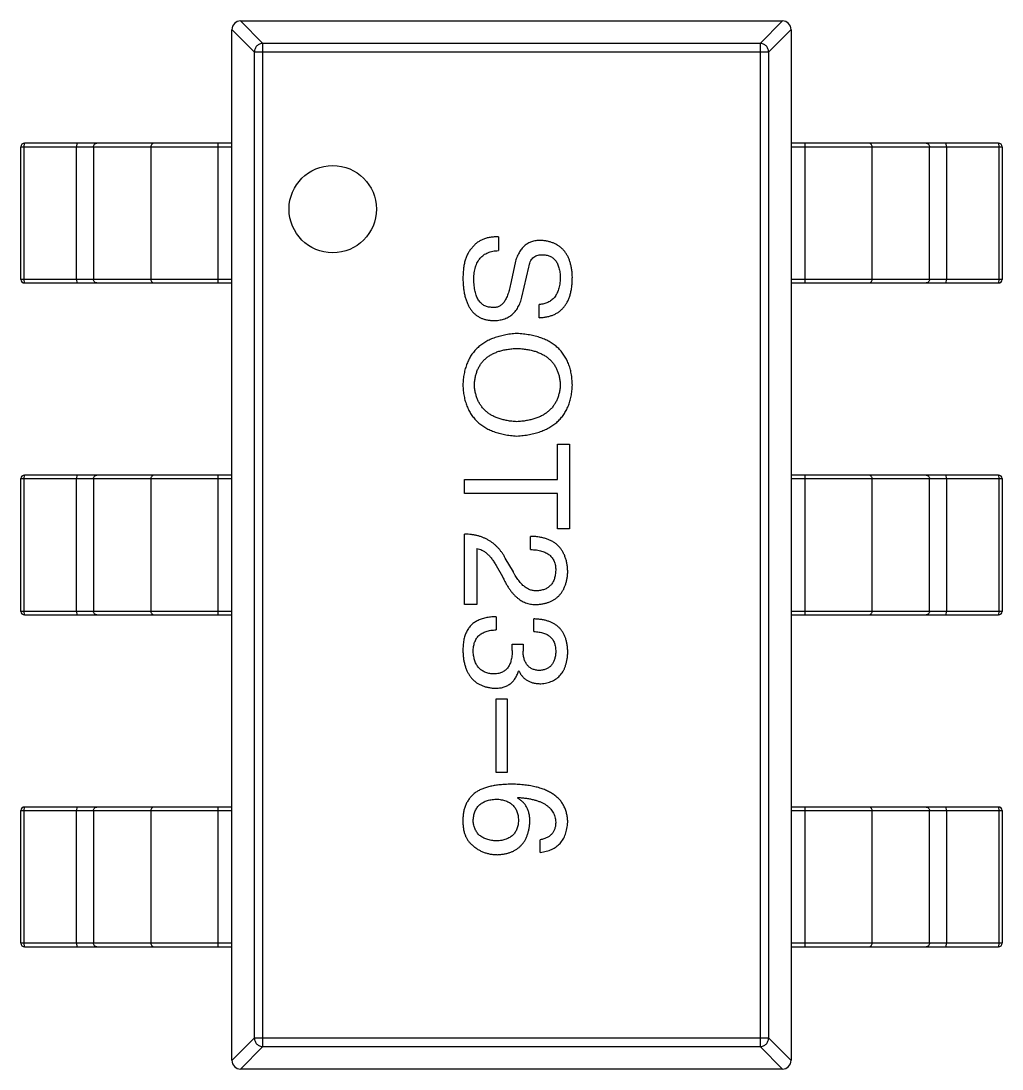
# Model space of a CAD drawing. Header units: inches. Extents: x -190 to 160, y -110 to 38.
# Drawn here: x 50.522 to 53.329, y -49.197 to -46.197 of the extents above; entities that cross this region are included whole.
import ezdxf

# ---------------------------------------------------------------- set-up
doc = ezdxf.new("R2010")
doc.units = ezdxf.units.IN
doc.header["$LTSCALE"] = 1.21
doc.header["$MEASUREMENT"] = 0
doc.layers.get('0').update_dxf_attribs({"linetype": 'CONTINUOUS'})

msp = doc.modelspace()

# ---------------------------------------------------------------- linework, layer by layer
at = {"color": 7, "linetype": 'Continuous'}
for p, q in [((51.2143, -46.2614), (51.1502, -46.1973)), ((51.1507, -46.1973), (52.7007, -46.1973)), ((52.7011, -46.1973), (52.637, -46.2614)), ((51.1257, -46.2218), (51.1898, -46.2859)), ((51.1257, -49.1723), (51.1257, -46.2223)), ((52.6616, -46.2859), (52.7256, -46.2218)), ((52.7257, -46.2223), (52.7257, -49.1723)), ((51.1898, -46.2859), (51.1898, -49.1087)), ((51.1898, -46.2859), (52.6616, -46.2859)), ((51.2143, -49.1332), (51.2143, -46.2614)), ((52.637, -46.2614), (51.2143, -46.2614)), ((52.637, -46.2614), (52.637, -49.1332)), ((52.6616, -49.1087), (52.6616, -46.2859)), ((50.5222, -46.9373), (50.5222, -46.5573)), ((50.5222, -46.5573), (51.1257, -46.5573)), ((50.5317, -46.5573), (50.5322, -46.5473)), ((50.5317, -46.9373), (50.5317, -46.5573)), ((51.1257, -46.5473), (50.5322, -46.5473)), ((50.6817, -46.5473), (50.6812, -46.5573)), ((50.6812, -46.9373), (50.6812, -46.5573)), ((50.73, -46.5573), (50.73, -46.9373)), ((50.894, -46.5573), (50.894, -46.9373)), ((51.0867, -46.9473), (51.0867, -46.5473)), ((53.3191, -46.5473), (52.7257, -46.5473)), ((52.7257, -46.5573), (53.3291, -46.5573)), ((52.7646, -46.5473), (52.7646, -46.9473)), ((52.9573, -46.9373), (52.9573, -46.5573)), ((53.1213, -46.9373), (53.1213, -46.5573)), ((53.1701, -46.5573), (53.1696, -46.5473)), ((53.1701, -46.5573), (53.1701, -46.9373)), ((53.3191, -46.5473), (53.3196, -46.5573)), ((53.3196, -46.5573), (53.3196, -46.9373)), ((53.3291, -46.5573), (53.3291, -46.9373)), ((51.8883, -46.8154), (51.8883, -46.8548)), ((51.9358, -46.8892), (51.9227, -46.9515)), ((51.9555, -46.9876), (51.9752, -46.9023)), ((51.1257, -46.9373), (50.5222, -46.9373)), ((50.5322, -46.9473), (50.5317, -46.9373)), ((50.5322, -46.9473), (51.1257, -46.9473)), ((50.6812, -46.9373), (50.6817, -46.9473)), ((53.3291, -46.9373), (52.7257, -46.9373)), ((52.7257, -46.9473), (53.3191, -46.9473)), ((53.1696, -46.9473), (53.1701, -46.9373)), ((53.3196, -46.9373), (53.3191, -46.9473)), ((52.0047, -47.0466), (52.0047, -47.0089)), ((52.0571, -47.5102), (52.0571, -47.4085)), ((52.0571, -47.4085), (52.0915, -47.4085)), ((52.0915, -47.4085), (52.0915, -47.6512)), ((50.5222, -47.8873), (50.5222, -47.5073)), ((50.5222, -47.5073), (51.1257, -47.5073)), ((50.5317, -47.5073), (50.5322, -47.4973)), ((50.5317, -47.8873), (50.5317, -47.5073)), ((51.1257, -47.4973), (50.5322, -47.4973)), ((50.6817, -47.4973), (50.6812, -47.5073)), ((50.6812, -47.8873), (50.6812, -47.5073)), ((50.73, -47.5073), (50.73, -47.8873)), ((50.894, -47.5073), (50.894, -47.8873)), ((51.0867, -47.8973), (51.0867, -47.4973)), ((51.7915, -47.5495), (51.7915, -47.5102)), ((51.7915, -47.5102), (52.0571, -47.5102)), ((53.3191, -47.4973), (52.7257, -47.4973)), ((52.7257, -47.5073), (53.3291, -47.5073)), ((52.7646, -47.4973), (52.7646, -47.8973)), ((52.9573, -47.8873), (52.9573, -47.5073)), ((53.1213, -47.8873), (53.1213, -47.5073)), ((53.1701, -47.5073), (53.1696, -47.4973)), ((53.1701, -47.5073), (53.1701, -47.8873)), ((53.3191, -47.4973), (53.3196, -47.5073)), ((53.3196, -47.5073), (53.3196, -47.8873)), ((53.3291, -47.5073), (53.3291, -47.8873)), ((52.0571, -47.5495), (51.7915, -47.5495)), ((52.0571, -47.6512), (52.0571, -47.5495)), ((51.7915, -47.8677), (51.7915, -47.666)), ((52.0915, -47.6512), (52.0571, -47.6512)), ((51.9801, -47.7103), (51.9801, -47.6726)), ((51.826, -47.707), (51.826, -47.8677)), ((51.8817, -47.7562), (51.8997, -47.7873)), ((51.9309, -47.7742), (51.9079, -47.7349)), ((51.826, -47.8677), (51.7915, -47.8677)), ((51.1257, -47.8873), (50.5222, -47.8873)), ((50.5322, -47.8973), (50.5317, -47.8873)), ((50.5322, -47.8973), (51.1257, -47.8973)), ((50.6812, -47.8873), (50.6817, -47.8973)), ((51.8817, -47.9025), (51.8817, -47.9402)), ((51.9899, -47.9451), (51.9899, -47.909)), ((53.3291, -47.8873), (52.7257, -47.8873)), ((52.7257, -47.8973), (53.3191, -47.8973)), ((53.1696, -47.8973), (53.1701, -47.8873)), ((53.3196, -47.8873), (53.3191, -47.8973)), ((51.9276, -47.9992), (51.9276, -47.9811)), ((51.9276, -47.9811), (51.9588, -47.9811)), ((51.9588, -47.9811), (51.9588, -48.0008)), ((51.9473, -48.0582), (51.9456, -48.0582)), ((51.8817, -48.3487), (51.8817, -48.1372)), ((51.8817, -48.1372), (51.9129, -48.1372)), ((51.9129, -48.1372), (51.9129, -48.3487)), ((51.9129, -48.3487), (51.8817, -48.3487)), ((51.9424, -48.4214), (51.944, -48.4198)), ((50.5317, -48.4573), (50.5322, -48.4473)), ((51.1257, -48.4473), (50.5322, -48.4473)), ((50.6817, -48.4473), (50.6812, -48.4573)), ((51.0867, -48.8473), (51.0867, -48.4473)), ((53.3191, -48.4473), (52.7257, -48.4473)), ((52.7646, -48.4473), (52.7646, -48.8473)), ((53.1701, -48.4573), (53.1696, -48.4473)), ((53.3191, -48.4473), (53.3196, -48.4573)), ((50.5222, -48.8373), (50.5222, -48.4573)), ((50.5222, -48.4573), (51.1257, -48.4573)), ((50.5317, -48.8373), (50.5317, -48.4573)), ((50.6812, -48.8373), (50.6812, -48.4573)), ((50.73, -48.4573), (50.73, -48.8373)), ((50.894, -48.4573), (50.894, -48.8373)), ((52.7257, -48.4573), (53.3291, -48.4573)), ((52.9573, -48.8373), (52.9573, -48.4573)), ((53.1213, -48.8373), (53.1213, -48.4573)), ((53.1701, -48.4573), (53.1701, -48.8373)), ((53.3196, -48.4573), (53.3196, -48.8373)), ((53.3291, -48.4573), (53.3291, -48.8373)), ((52.0079, -48.5771), (52.0079, -48.5411)), ((51.1257, -48.8373), (50.5222, -48.8373)), ((50.5322, -48.8473), (50.5317, -48.8373)), ((50.6812, -48.8373), (50.6817, -48.8473)), ((53.3291, -48.8373), (52.7257, -48.8373)), ((53.1696, -48.8473), (53.1701, -48.8373)), ((53.3196, -48.8373), (53.3191, -48.8473)), ((50.5322, -48.8473), (51.1257, -48.8473)), ((52.7257, -48.8473), (53.3191, -48.8473)), ((51.1898, -49.1087), (51.1257, -49.1728)), ((52.6616, -49.1087), (51.1898, -49.1087)), ((52.7256, -49.1728), (52.6616, -49.1087)), ((51.1502, -49.1973), (51.2143, -49.1332)), ((51.2143, -49.1332), (52.637, -49.1332)), ((52.637, -49.1332), (52.7011, -49.1973)), ((52.7007, -49.1973), (51.1507, -49.1973))]:
    msp.add_line(p, q, dxfattribs=at)
msp.add_circle((51.4143, -46.7359), 0.125, dxfattribs=at)
for centre, radius, start, end in [((51.1507, -46.2223), 0.025, 90, 180), ((52.7007, -46.2223), 0.025, 0, 90), ((50.5322, -46.5573), 0.01, 90, 180), ((53.3191, -46.5573), 0.01, 0, 90), ((50.5322, -46.9373), 0.01, 180, 270), ((53.3191, -46.9373), 0.01, 270, 0), ((50.5322, -47.5073), 0.01, 90, 180), ((53.3191, -47.5073), 0.01, 0, 90), ((50.5322, -47.8873), 0.01, 180, 270), ((53.3191, -47.8873), 0.01, 270, 0), ((50.5322, -48.4573), 0.01, 90, 180), ((53.3191, -48.4573), 0.01, 0, 90), ((50.5322, -48.8373), 0.01, 180, 270), ((53.3191, -48.8373), 0.01, 270, 0), ((51.1507, -49.1723), 0.025, 180, 270), ((52.7007, -49.1723), 0.025, 270, 0)]:
    msp.add_arc(centre, radius, start, end, dxfattribs=at)
for points, knots in [([(51.2143, -46.2614), (51.2112, -46.2615), (51.2048, -46.263), (51.1968, -46.2685), (51.1913, -46.2765), (51.1899, -46.2828), (51.1898, -46.2859)], [0, 0, 0, 0, 0.248875, 0.5, 0.751125, 1, 1, 1, 1]), ([(52.6616, -46.2859), (52.6614, -46.2828), (52.66, -46.2765), (52.6545, -46.2685), (52.6465, -46.263), (52.6402, -46.2615), (52.637, -46.2614)], [0, 0, 0, 0, 0.248875, 0.5, 0.751125, 1, 1, 1, 1]), ([(50.73, -46.5573), (50.73, -46.556), (50.7305, -46.5534), (50.7325, -46.5501), (50.7357, -46.5478), (50.7382, -46.5473), (50.7394, -46.5473)], [0, 0, 0, 0, 0.257168, 0.51015, 0.757191, 1, 1, 1, 1]), ([(50.9034, -46.5473), (50.9022, -46.5473), (50.8997, -46.5478), (50.8966, -46.5501), (50.8945, -46.5534), (50.894, -46.556), (50.894, -46.5573)], [0, 0, 0, 0, 0.242809, 0.48985, 0.742832, 1, 1, 1, 1]), ([(52.9573, -46.5573), (52.9573, -46.556), (52.9568, -46.5534), (52.9547, -46.5501), (52.9516, -46.5478), (52.9491, -46.5473), (52.9479, -46.5473)], [0, 0, 0, 0, 0.257168, 0.51015, 0.757191, 1, 1, 1, 1]), ([(53.1119, -46.5473), (53.1131, -46.5473), (53.1157, -46.5478), (53.1188, -46.5501), (53.1208, -46.5534), (53.1213, -46.556), (53.1213, -46.5573)], [0, 0, 0, 0, 0.242809, 0.48985, 0.742832, 1, 1, 1, 1]), ([(51.8883, -46.8154), (51.8842, -46.8154), (51.8762, -46.8153), (51.8647, -46.8166), (51.8539, -46.8188), (51.844, -46.8222), (51.835, -46.8266), (51.8267, -46.8322), (51.8192, -46.8388), (51.815, -46.844), (51.8129, -46.8466)], [0, 0, 0, 0, 0.144278, 0.280018, 0.408467, 0.530887, 0.648749, 0.76463, 0.881475, 1, 1, 1, 1]), ([(52.0079, -46.8253), (52.0057, -46.8253), (52.0014, -46.8254), (51.995, -46.8262), (51.989, -46.8274), (51.9832, -46.8292), (51.9776, -46.8314), (51.9724, -46.8342), (51.9675, -46.8375), (51.9628, -46.8412), (51.9584, -46.8455), (51.9542, -46.8502), (51.9505, -46.8556), (51.947, -46.8613), (51.9437, -46.8675), (51.9408, -46.8743), (51.938, -46.8815), (51.9366, -46.8866), (51.9358, -46.8892)], [0, 0, 0, 0, 0.063238, 0.123934, 0.183175, 0.240763, 0.297716, 0.35399, 0.41043, 0.466931, 0.525151, 0.585145, 0.647083, 0.711121, 0.778546, 0.84866, 0.922421, 1, 1, 1, 1]), ([(52.0997, -46.9302), (52.0996, -46.9262), (52.0992, -46.9183), (52.0978, -46.9069), (52.0957, -46.8962), (52.093, -46.8862), (52.0895, -46.8771), (52.0855, -46.8686), (52.0807, -46.8609), (52.0753, -46.8539), (52.0692, -46.8477), (52.0624, -46.8422), (52.0549, -46.8375), (52.0468, -46.8335), (52.0381, -46.8303), (52.0286, -46.8279), (52.0185, -46.826), (52.0115, -46.8255), (52.0079, -46.8253)], [0, 0, 0, 0, 0.077604, 0.150579, 0.220083, 0.285578, 0.347594, 0.407359, 0.464757, 0.520774, 0.5761, 0.631449, 0.687327, 0.744836, 0.804268, 0.865895, 0.931164, 1, 1, 1, 1]), ([(51.8129, -46.8466), (51.8107, -46.8489), (51.8064, -46.8537), (51.8011, -46.8622), (51.7966, -46.8717), (51.7929, -46.8825), (51.7901, -46.8944), (51.7881, -46.9075), (51.7869, -46.9217), (51.7867, -46.9316), (51.7866, -46.9368)], [0, 0, 0, 0, 0.09804, 0.200818, 0.309803, 0.427378, 0.554601, 0.691373, 0.839613, 1, 1, 1, 1]), ([(51.8178, -46.9368), (51.8179, -46.9335), (51.8181, -46.9272), (51.8191, -46.9181), (51.8206, -46.9095), (51.8227, -46.9016), (51.8252, -46.8943), (51.8283, -46.8876), (51.8319, -46.8815), (51.8361, -46.876), (51.8408, -46.8712), (51.846, -46.867), (51.8517, -46.8633), (51.8581, -46.8604), (51.8649, -46.858), (51.8722, -46.8563), (51.8801, -46.8551), (51.8855, -46.8549), (51.8883, -46.8548)], [0, 0, 0, 0, 0.079335, 0.15404, 0.224955, 0.291021, 0.353982, 0.414027, 0.47178, 0.527247, 0.581879, 0.636096, 0.691322, 0.747597, 0.806328, 0.867466, 0.932039, 1, 1, 1, 1]), ([(51.9752, -46.9023), (51.9756, -46.8995), (51.9765, -46.8941), (51.9791, -46.8867), (51.9825, -46.8803), (51.9869, -46.8752), (51.9921, -46.8711), (51.9983, -46.8683), (52.0053, -46.8665), (52.0103, -46.8664), (52.0129, -46.8663)], [0, 0, 0, 0, 0.148023, 0.281917, 0.403558, 0.517739, 0.629599, 0.744162, 0.865862, 1, 1, 1, 1]), ([(52.0129, -46.8663), (52.0149, -46.8663), (52.0189, -46.8664), (52.0247, -46.8672), (52.0301, -46.8685), (52.0352, -46.8703), (52.0399, -46.8727), (52.0441, -46.8756), (52.048, -46.8791), (52.0515, -46.883), (52.0546, -46.8876), (52.0573, -46.8925), (52.0596, -46.8981), (52.0616, -46.9042), (52.063, -46.9108), (52.0643, -46.9179), (52.065, -46.9255), (52.0652, -46.9308), (52.0653, -46.9335)], [0, 0, 0, 0, 0.06343, 0.124222, 0.181144, 0.236526, 0.290131, 0.343393, 0.396288, 0.450954, 0.506479, 0.565175, 0.627059, 0.692946, 0.76251, 0.836996, 0.915797, 1, 1, 1, 1]), ([(50.7394, -46.9473), (50.7382, -46.9473), (50.7357, -46.9468), (50.7325, -46.9445), (50.7305, -46.9412), (50.73, -46.9386), (50.73, -46.9373)], [0, 0, 0, 0, 0.242809, 0.48985, 0.742832, 1, 1, 1, 1]), ([(50.894, -46.9373), (50.894, -46.9386), (50.8945, -46.9412), (50.8966, -46.9445), (50.8997, -46.9468), (50.9022, -46.9473), (50.9034, -46.9473)], [0, 0, 0, 0, 0.257168, 0.51015, 0.757191, 1, 1, 1, 1]), ([(51.7866, -46.9368), (51.7868, -46.9415), (51.7872, -46.9506), (51.7885, -46.9638), (51.7905, -46.9761), (51.7931, -46.9876), (51.7963, -46.9982), (51.8002, -47.0078), (51.8046, -47.0166), (51.8098, -47.0245), (51.8155, -47.0315), (51.822, -47.0376), (51.829, -47.0427), (51.8367, -47.047), (51.845, -47.0503), (51.8539, -47.0528), (51.8635, -47.0543), (51.8701, -47.0546), (51.8735, -47.0548)], [0, 0, 0, 0, 0.08539, 0.165926, 0.241159, 0.312046, 0.378904, 0.441563, 0.500906, 0.55769, 0.612, 0.665045, 0.717904, 0.770385, 0.824307, 0.880048, 0.938483, 1, 1, 1, 1]), ([(51.8686, -47.0171), (51.8666, -47.017), (51.8627, -47.0168), (51.8571, -47.0156), (51.8518, -47.0139), (51.8469, -47.0115), (51.8424, -47.0086), (51.8383, -47.005), (51.8345, -47.0009), (51.8312, -46.9961), (51.8281, -46.9908), (51.8255, -46.9849), (51.8233, -46.9783), (51.8214, -46.9712), (51.82, -46.9634), (51.8188, -46.955), (51.818, -46.9461), (51.8179, -46.9399), (51.8178, -46.9368)], [0, 0, 0, 0, 0.05617, 0.109836, 0.161504, 0.212099, 0.262487, 0.313111, 0.36568, 0.419737, 0.477556, 0.53817, 0.603387, 0.672532, 0.746929, 0.825941, 0.910245, 1, 1, 1, 1]), ([(52.0047, -47.0466), (52.0085, -47.0464), (52.016, -47.046), (52.0268, -47.0442), (52.0369, -47.0417), (52.0462, -47.0383), (52.0549, -47.0341), (52.0627, -47.0288), (52.0698, -47.0228), (52.0762, -47.016), (52.0817, -47.0081), (52.0866, -46.9996), (52.0907, -46.9901), (52.094, -46.9797), (52.0966, -46.9685), (52.0985, -46.9565), (52.0995, -46.9436), (52.0997, -46.9348), (52.0997, -46.9302)], [0, 0, 0, 0, 0.067746, 0.131468, 0.192012, 0.249947, 0.305924, 0.360562, 0.415062, 0.46941, 0.524967, 0.582613, 0.642659, 0.706195, 0.77304, 0.844305, 0.919608, 1, 1, 1, 1]), ([(52.0653, -46.9335), (52.0651, -46.9364), (52.0648, -46.9421), (52.0638, -46.9503), (52.0623, -46.958), (52.0604, -46.9652), (52.0581, -46.9718), (52.0554, -46.9779), (52.0522, -46.9834), (52.0486, -46.9885), (52.0446, -46.9929), (52.0401, -46.9968), (52.0353, -47.0003), (52.03, -47.003), (52.0242, -47.0054), (52.0181, -47.0071), (52.0115, -47.0084), (52.007, -47.0087), (52.0047, -47.0089)], [0, 0, 0, 0, 0.080942, 0.15724, 0.229821, 0.297692, 0.36242, 0.423911, 0.482196, 0.539298, 0.594482, 0.64892, 0.70322, 0.758404, 0.815258, 0.874182, 0.93522, 1, 1, 1, 1]), ([(52.9479, -46.9473), (52.9491, -46.9473), (52.9516, -46.9468), (52.9547, -46.9445), (52.9568, -46.9412), (52.9573, -46.9386), (52.9573, -46.9373)], [0, 0, 0, 0, 0.242809, 0.48985, 0.742832, 1, 1, 1, 1]), ([(53.1213, -46.9373), (53.1213, -46.9386), (53.1208, -46.9412), (53.1188, -46.9445), (53.1157, -46.9468), (53.1131, -46.9473), (53.1119, -46.9473)], [0, 0, 0, 0, 0.257168, 0.51015, 0.757191, 1, 1, 1, 1]), ([(51.9227, -46.9515), (51.9221, -46.9544), (51.921, -46.96), (51.9191, -46.9682), (51.9169, -46.9757), (51.9145, -46.9825), (51.9119, -46.9888), (51.9091, -46.9945), (51.906, -46.9995), (51.9028, -47.0039), (51.8992, -47.0077), (51.8956, -47.011), (51.8916, -47.0136), (51.8874, -47.0156), (51.883, -47.0169), (51.8784, -47.0176), (51.8735, -47.0177), (51.8703, -47.0173), (51.8686, -47.0171)], [0, 0, 0, 0, 0.0932, 0.181198, 0.26306, 0.339627, 0.41092, 0.477479, 0.538825, 0.596824, 0.650619, 0.702235, 0.751666, 0.79967, 0.847759, 0.896274, 0.946739, 1, 1, 1, 1]), ([(51.8735, -47.0548), (51.8762, -47.0548), (51.8814, -47.0547), (51.8891, -47.0539), (51.8963, -47.0525), (51.9032, -47.0507), (51.9097, -47.0484), (51.9158, -47.0454), (51.9215, -47.042), (51.9269, -47.0381), (51.9318, -47.0336), (51.9364, -47.0286), (51.9406, -47.023), (51.9443, -47.0169), (51.9477, -47.0103), (51.9507, -47.0032), (51.9534, -46.9956), (51.9548, -46.9903), (51.9555, -46.9876)], [0, 0, 0, 0, 0.069111, 0.134881, 0.198727, 0.259407, 0.319007, 0.377056, 0.434317, 0.491571, 0.548636, 0.606792, 0.666243, 0.727818, 0.791484, 0.858071, 0.927249, 1, 1, 1, 1]), ([(51.9407, -47.092), (51.9347, -47.0924), (51.9229, -47.0934), (51.9059, -47.0961), (51.8901, -47.0999), (51.8753, -47.1046), (51.8616, -47.1103), (51.8491, -47.117), (51.8377, -47.1248), (51.8275, -47.1336), (51.8184, -47.1434), (51.8103, -47.1541), (51.8035, -47.1659), (51.7978, -47.1787), (51.7933, -47.1925), (51.7898, -47.2073), (51.7875, -47.2231), (51.7869, -47.2339), (51.7866, -47.2395)], [0, 0, 0, 0, 0.075921, 0.147605, 0.21565, 0.280144, 0.341762, 0.400894, 0.458022, 0.514147, 0.569605, 0.625256, 0.681857, 0.740217, 0.800617, 0.86368, 0.930079, 1, 1, 1, 1]), ([(52.0997, -47.2395), (52.0995, -47.2339), (52.099, -47.2229), (52.0968, -47.2069), (52.0934, -47.192), (52.0889, -47.1781), (52.0831, -47.1652), (52.076, -47.1534), (52.0679, -47.1425), (52.0585, -47.1327), (52.0479, -47.124), (52.0361, -47.1162), (52.0231, -47.1095), (52.0089, -47.104), (51.9936, -47.0994), (51.977, -47.0959), (51.9593, -47.0932), (51.947, -47.0924), (51.9407, -47.092)], [0, 0, 0, 0, 0.069152, 0.134813, 0.197211, 0.256568, 0.314021, 0.370015, 0.425333, 0.480469, 0.536197, 0.593559, 0.65308, 0.715045, 0.780396, 0.8495, 0.922535, 1, 1, 1, 1]), ([(51.8194, -47.2395), (51.8197, -47.2354), (51.8202, -47.2275), (51.8222, -47.2161), (51.825, -47.2054), (51.8286, -47.1954), (51.8332, -47.1863), (51.8386, -47.1778), (51.8449, -47.1701), (51.8521, -47.1631), (51.8602, -47.1569), (51.8691, -47.1514), (51.879, -47.1468), (51.8896, -47.1427), (51.9012, -47.1395), (51.9136, -47.1371), (51.9269, -47.1353), (51.936, -47.1348), (51.9407, -47.1346)], [0, 0, 0, 0, 0.06765, 0.131591, 0.192902, 0.251442, 0.307964, 0.363592, 0.418442, 0.47374, 0.529963, 0.587768, 0.647917, 0.710953, 0.777434, 0.847168, 0.921622, 1, 1, 1, 1]), ([(51.9407, -47.1346), (51.9456, -47.1348), (51.955, -47.1353), (51.9686, -47.1372), (51.9814, -47.1395), (51.9932, -47.1427), (52.0042, -47.1467), (52.0143, -47.1514), (52.0235, -47.1569), (52.0318, -47.1631), (52.0391, -47.1701), (52.0456, -47.1778), (52.0512, -47.1862), (52.0559, -47.1955), (52.0597, -47.2054), (52.0625, -47.2161), (52.0644, -47.2276), (52.065, -47.2354), (52.0653, -47.2395)], [0, 0, 0, 0, 0.079527, 0.154518, 0.225493, 0.292262, 0.355914, 0.416367, 0.47473, 0.531171, 0.586124, 0.640791, 0.696133, 0.751962, 0.809861, 0.870342, 0.93333, 1, 1, 1, 1]), ([(51.7866, -47.2395), (51.7869, -47.245), (51.7875, -47.2558), (51.7898, -47.2713), (51.7933, -47.2859), (51.7978, -47.2996), (51.8035, -47.3122), (51.8104, -47.3239), (51.8184, -47.3345), (51.8275, -47.3442), (51.8377, -47.3529), (51.8491, -47.3605), (51.8616, -47.3672), (51.8753, -47.3729), (51.8901, -47.3775), (51.9059, -47.3812), (51.9229, -47.384), (51.9347, -47.3849), (51.9407, -47.3854)], [0, 0, 0, 0, 0.069543, 0.135551, 0.198218, 0.258467, 0.316451, 0.372703, 0.428457, 0.483848, 0.539952, 0.597251, 0.656588, 0.718448, 0.783219, 0.851581, 0.92366, 1, 1, 1, 1]), ([(51.9407, -47.3444), (51.9361, -47.3441), (51.927, -47.3435), (51.9139, -47.3415), (51.9017, -47.3389), (51.8902, -47.3357), (51.8796, -47.3316), (51.8699, -47.3268), (51.861, -47.3213), (51.853, -47.3151), (51.8458, -47.3081), (51.8394, -47.3004), (51.8339, -47.292), (51.8292, -47.2829), (51.8255, -47.2731), (51.8226, -47.2625), (51.8204, -47.2513), (51.8197, -47.2435), (51.8194, -47.2395)], [0, 0, 0, 0, 0.077942, 0.152007, 0.221727, 0.288073, 0.351, 0.411526, 0.469701, 0.526016, 0.581668, 0.637084, 0.692684, 0.749573, 0.808409, 0.869306, 0.932836, 1, 1, 1, 1]), ([(52.0653, -47.2395), (52.065, -47.2435), (52.0643, -47.2513), (52.0621, -47.2625), (52.0592, -47.2731), (52.0553, -47.2829), (52.0505, -47.2921), (52.0449, -47.3005), (52.0384, -47.3081), (52.031, -47.3151), (52.0227, -47.3213), (52.0135, -47.3268), (52.0035, -47.3316), (51.9926, -47.3357), (51.9809, -47.3389), (51.9683, -47.3415), (51.9548, -47.3435), (51.9455, -47.3441), (51.9407, -47.3444)], [0, 0, 0, 0, 0.066185, 0.128757, 0.188826, 0.247016, 0.303201, 0.358331, 0.413554, 0.469092, 0.525618, 0.584057, 0.64487, 0.708721, 0.775674, 0.846303, 0.920903, 1, 1, 1, 1]), ([(51.9407, -47.3854), (51.947, -47.3849), (51.9591, -47.384), (51.9766, -47.3812), (51.993, -47.3775), (52.0083, -47.3729), (52.0224, -47.3672), (52.0353, -47.3606), (52.047, -47.3529), (52.0577, -47.3442), (52.0671, -47.3346), (52.0753, -47.3239), (52.0823, -47.3122), (52.0883, -47.2996), (52.0929, -47.2859), (52.0964, -47.2713), (52.0988, -47.2558), (52.0994, -47.245), (52.0997, -47.2395)], [0, 0, 0, 0, 0.077567, 0.150676, 0.219857, 0.285465, 0.347921, 0.407823, 0.465422, 0.52175, 0.577087, 0.632521, 0.688224, 0.745558, 0.804966, 0.866649, 0.931596, 1, 1, 1, 1]), ([(50.73, -47.5073), (50.73, -47.506), (50.7305, -47.5034), (50.7325, -47.5001), (50.7357, -47.4978), (50.7382, -47.4973), (50.7394, -47.4973)], [0, 0, 0, 0, 0.257168, 0.51015, 0.757191, 1, 1, 1, 1]), ([(50.9034, -47.4973), (50.9022, -47.4973), (50.8997, -47.4978), (50.8966, -47.5001), (50.8945, -47.5034), (50.894, -47.506), (50.894, -47.5073)], [0, 0, 0, 0, 0.242809, 0.48985, 0.742832, 1, 1, 1, 1]), ([(52.9573, -47.5073), (52.9573, -47.506), (52.9568, -47.5034), (52.9547, -47.5001), (52.9516, -47.4978), (52.9491, -47.4973), (52.9479, -47.4973)], [0, 0, 0, 0, 0.257168, 0.51015, 0.757191, 1, 1, 1, 1]), ([(53.1119, -47.4973), (53.1131, -47.4973), (53.1157, -47.4978), (53.1188, -47.5001), (53.1208, -47.5034), (53.1213, -47.506), (53.1213, -47.5073)], [0, 0, 0, 0, 0.242809, 0.48985, 0.742832, 1, 1, 1, 1]), ([(51.9079, -47.7349), (51.9064, -47.7321), (51.9034, -47.7267), (51.8983, -47.7191), (51.893, -47.7119), (51.8872, -47.7054), (51.8812, -47.6992), (51.8747, -47.6937), (51.868, -47.6885), (51.8609, -47.684), (51.8534, -47.6799), (51.8456, -47.6764), (51.8374, -47.6733), (51.8289, -47.6708), (51.82, -47.6688), (51.8108, -47.6674), (51.8013, -47.6664), (51.7948, -47.6662), (51.7915, -47.666)], [0, 0, 0, 0, 0.065828, 0.130094, 0.192451, 0.254037, 0.313974, 0.373757, 0.433048, 0.492243, 0.551902, 0.611758, 0.672678, 0.734814, 0.798569, 0.863693, 0.930488, 1, 1, 1, 1]), ([(52.0866, -47.7742), (52.0864, -47.7702), (52.086, -47.7623), (52.0844, -47.7509), (52.0821, -47.7403), (52.0789, -47.7305), (52.075, -47.7214), (52.0703, -47.713), (52.0648, -47.7054), (52.0585, -47.6987), (52.0513, -47.6927), (52.0435, -47.6874), (52.0348, -47.683), (52.0254, -47.6794), (52.0152, -47.6765), (52.0041, -47.6743), (51.9924, -47.673), (51.9842, -47.6727), (51.9801, -47.6726)], [0, 0, 0, 0, 0.07282, 0.141057, 0.2062, 0.267672, 0.326735, 0.383519, 0.439188, 0.494454, 0.549628, 0.605958, 0.66397, 0.72402, 0.787502, 0.854127, 0.925065, 1, 1, 1, 1]), ([(51.826, -47.707), (51.8286, -47.7075), (51.8338, -47.7086), (51.8413, -47.7118), (51.8487, -47.7162), (51.8558, -47.7218), (51.8626, -47.7286), (51.8693, -47.7366), (51.8758, -47.7459), (51.8797, -47.7527), (51.8817, -47.7562)], [0, 0, 0, 0, 0.103034, 0.208166, 0.318255, 0.434664, 0.559728, 0.695394, 0.841708, 1, 1, 1, 1]), ([(51.9801, -47.7103), (51.983, -47.7104), (51.9886, -47.7106), (51.9968, -47.7115), (52.0045, -47.7127), (52.0115, -47.7145), (52.018, -47.7167), (52.024, -47.7192), (52.0294, -47.7222), (52.0342, -47.7258), (52.0385, -47.7297), (52.0422, -47.734), (52.0453, -47.7389), (52.0478, -47.7441), (52.0498, -47.7498), (52.0512, -47.7559), (52.052, -47.7625), (52.0521, -47.767), (52.0522, -47.7693)], [0, 0, 0, 0, 0.082594, 0.15978, 0.232961, 0.301462, 0.365595, 0.426678, 0.484662, 0.540809, 0.595146, 0.648401, 0.702272, 0.757102, 0.813447, 0.872233, 0.934055, 1, 1, 1, 1]), ([(51.8997, -47.7873), (51.9013, -47.7907), (51.9044, -47.7974), (51.9094, -47.8068), (51.9145, -47.8155), (51.9199, -47.8236), (51.9254, -47.8311), (51.9311, -47.8378), (51.937, -47.8439), (51.9431, -47.8492), (51.9493, -47.8539), (51.9557, -47.858), (51.9624, -47.8613), (51.9692, -47.864), (51.9762, -47.8659), (51.9833, -47.8672), (51.9907, -47.8679), (51.9956, -47.8677), (51.9981, -47.8677)], [0, 0, 0, 0, 0.082731, 0.161257, 0.236138, 0.307554, 0.375712, 0.440848, 0.502916, 0.562567, 0.619798, 0.675716, 0.73039, 0.78386, 0.837315, 0.890547, 0.944917, 1, 1, 1, 1]), ([(51.9997, -47.8283), (51.9981, -47.8284), (51.9949, -47.8286), (51.9901, -47.8283), (51.9853, -47.8275), (51.9806, -47.8263), (51.9761, -47.8245), (51.9715, -47.8223), (51.9671, -47.8196), (51.9628, -47.8164), (51.9584, -47.8128), (51.9543, -47.8087), (51.9502, -47.8041), (51.9461, -47.7991), (51.9422, -47.7935), (51.9383, -47.7876), (51.9345, -47.7811), (51.9321, -47.7765), (51.9309, -47.7742)], [0, 0, 0, 0, 0.052237, 0.103888, 0.155485, 0.207395, 0.259864, 0.31356, 0.369176, 0.4266, 0.486836, 0.550048, 0.61567, 0.685271, 0.75824, 0.834614, 0.915635, 1, 1, 1, 1]), ([(51.9981, -47.8677), (52.0015, -47.8674), (52.0081, -47.8669), (52.0177, -47.8653), (52.0266, -47.863), (52.0349, -47.8601), (52.0427, -47.8566), (52.0498, -47.8524), (52.0563, -47.8475), (52.0622, -47.842), (52.0674, -47.8357), (52.072, -47.8289), (52.076, -47.8214), (52.0795, -47.8132), (52.0821, -47.8043), (52.0844, -47.7949), (52.0859, -47.7848), (52.0864, -47.7778), (52.0866, -47.7742)], [0, 0, 0, 0, 0.070688, 0.137741, 0.201612, 0.262778, 0.321223, 0.378455, 0.434411, 0.490146, 0.546362, 0.603392, 0.662208, 0.723401, 0.787372, 0.85442, 0.925153, 1, 1, 1, 1]), ([(52.0522, -47.7693), (52.0521, -47.7716), (52.0518, -47.7759), (52.0512, -47.7823), (52.0499, -47.7883), (52.0484, -47.7938), (52.0465, -47.799), (52.0442, -47.8037), (52.0414, -47.808), (52.0384, -47.812), (52.0348, -47.8154), (52.031, -47.8186), (52.0267, -47.8212), (52.0221, -47.8235), (52.017, -47.8253), (52.0116, -47.8268), (52.0058, -47.8278), (52.0018, -47.8282), (51.9997, -47.8283)], [0, 0, 0, 0, 0.076112, 0.148436, 0.216883, 0.281466, 0.34298, 0.402356, 0.459881, 0.51546, 0.571111, 0.62658, 0.683162, 0.741007, 0.801404, 0.863825, 0.930544, 1, 1, 1, 1]), ([(50.7394, -47.8973), (50.7382, -47.8973), (50.7357, -47.8968), (50.7325, -47.8945), (50.7305, -47.8912), (50.73, -47.8886), (50.73, -47.8873)], [0, 0, 0, 0, 0.242809, 0.48985, 0.742832, 1, 1, 1, 1]), ([(50.894, -47.8873), (50.894, -47.8886), (50.8945, -47.8912), (50.8966, -47.8945), (50.8997, -47.8968), (50.9022, -47.8973), (50.9034, -47.8973)], [0, 0, 0, 0, 0.257168, 0.51015, 0.757191, 1, 1, 1, 1]), ([(51.8817, -47.9025), (51.879, -47.9026), (51.8738, -47.9028), (51.8661, -47.9034), (51.8588, -47.9045), (51.8519, -47.9058), (51.8453, -47.9074), (51.839, -47.9093), (51.8332, -47.9117), (51.8276, -47.9143), (51.8225, -47.9172), (51.8176, -47.9204), (51.8132, -47.924), (51.8091, -47.9279), (51.8054, -47.9321), (51.8021, -47.9367), (51.799, -47.9415), (51.7973, -47.945), (51.7965, -47.9467)], [0, 0, 0, 0, 0.078937, 0.154495, 0.226898, 0.296844, 0.363348, 0.427781, 0.48946, 0.549586, 0.607902, 0.664733, 0.720805, 0.776157, 0.831175, 0.886736, 0.943094, 1, 1, 1, 1]), ([(52.0866, -48.0041), (52.0865, -48.0003), (52.0863, -47.993), (52.0849, -47.9824), (52.083, -47.9724), (52.0801, -47.9632), (52.0767, -47.9547), (52.0724, -47.9469), (52.0675, -47.9398), (52.0617, -47.9335), (52.0553, -47.9278), (52.0481, -47.923), (52.0401, -47.9189), (52.0315, -47.9154), (52.0221, -47.9127), (52.012, -47.9107), (52.0012, -47.9094), (51.9938, -47.9091), (51.9899, -47.909)], [0, 0, 0, 0, 0.073232, 0.142595, 0.207997, 0.270074, 0.329156, 0.386529, 0.441846, 0.496976, 0.551877, 0.607941, 0.665637, 0.725446, 0.788542, 0.855101, 0.925196, 1, 1, 1, 1]), ([(52.9479, -47.8973), (52.9491, -47.8973), (52.9516, -47.8968), (52.9547, -47.8945), (52.9568, -47.8912), (52.9573, -47.8886), (52.9573, -47.8873)], [0, 0, 0, 0, 0.242809, 0.48985, 0.742832, 1, 1, 1, 1]), ([(53.1213, -47.8873), (53.1213, -47.8886), (53.1208, -47.8912), (53.1188, -47.8945), (53.1157, -47.8968), (53.1131, -47.8973), (53.1119, -47.8973)], [0, 0, 0, 0, 0.257168, 0.51015, 0.757191, 1, 1, 1, 1]), ([(51.7965, -47.9467), (51.7957, -47.9484), (51.794, -47.9519), (51.7921, -47.9576), (51.7903, -47.9636), (51.7891, -47.9702), (51.7879, -47.9772), (51.7872, -47.9847), (51.7868, -47.9926), (51.7867, -47.998), (51.7866, -48.0008)], [0, 0, 0, 0, 0.101955, 0.208983, 0.322698, 0.44339, 0.570851, 0.70629, 0.84885, 1, 1, 1, 1]), ([(51.8161, -48.0025), (51.8162, -48), (51.8162, -47.9952), (51.8171, -47.9883), (51.8183, -47.9819), (51.8201, -47.9759), (51.8224, -47.9703), (51.8252, -47.9652), (51.8286, -47.9606), (51.8325, -47.9564), (51.8369, -47.9528), (51.8417, -47.9496), (51.8472, -47.9468), (51.8531, -47.9445), (51.8595, -47.9427), (51.8665, -47.9414), (51.8739, -47.9405), (51.8791, -47.9403), (51.8817, -47.9402)], [0, 0, 0, 0, 0.071272, 0.13882, 0.201858, 0.262757, 0.320043, 0.376709, 0.431462, 0.486034, 0.541209, 0.597703, 0.65589, 0.717768, 0.782056, 0.850407, 0.92277, 1, 1, 1, 1]), ([(51.9899, -47.9451), (51.9924, -47.9452), (51.9973, -47.9454), (52.0044, -47.9463), (52.011, -47.9474), (52.0171, -47.9492), (52.0227, -47.9513), (52.0278, -47.9538), (52.0325, -47.9568), (52.0367, -47.9601), (52.0404, -47.964), (52.0435, -47.9682), (52.0463, -47.9729), (52.0484, -47.978), (52.0501, -47.9835), (52.0513, -47.9895), (52.0521, -47.9958), (52.0522, -48.0002), (52.0522, -48.0025)], [0, 0, 0, 0, 0.078134, 0.15164, 0.221358, 0.286689, 0.348614, 0.407697, 0.464247, 0.520153, 0.574432, 0.629291, 0.684538, 0.742032, 0.801329, 0.863637, 0.930123, 1, 1, 1, 1]), ([(51.9276, -47.9992), (51.9276, -48.0019), (51.9276, -48.0071), (51.9268, -48.0148), (51.9259, -48.0219), (51.9243, -48.0285), (51.9225, -48.0346), (51.9202, -48.0401), (51.9174, -48.0451), (51.9142, -48.0496), (51.9106, -48.0536), (51.9065, -48.057), (51.9021, -48.06), (51.8972, -48.0623), (51.8918, -48.0641), (51.8861, -48.0655), (51.88, -48.0663), (51.8757, -48.0664), (51.8735, -48.0664)], [0, 0, 0, 0, 0.082495, 0.159728, 0.232496, 0.300725, 0.365163, 0.425859, 0.483728, 0.538892, 0.592921, 0.646195, 0.699968, 0.754746, 0.811387, 0.870806, 0.933482, 1, 1, 1, 1]), ([(51.7866, -48.0008), (51.7868, -48.0049), (51.7872, -48.0129), (51.7886, -48.0245), (51.7907, -48.0354), (51.7934, -48.0455), (51.7968, -48.0548), (51.8009, -48.0634), (51.8056, -48.0713), (51.8111, -48.0784), (51.8172, -48.0847), (51.824, -48.0902), (51.8314, -48.0951), (51.8396, -48.0991), (51.8483, -48.1023), (51.8578, -48.1048), (51.8678, -48.1066), (51.8748, -48.1071), (51.8784, -48.1074)], [0, 0, 0, 0, 0.078078, 0.151942, 0.221594, 0.28726, 0.350176, 0.409768, 0.467648, 0.523784, 0.578904, 0.634014, 0.689819, 0.746826, 0.805875, 0.867063, 0.931764, 1, 1, 1, 1]), ([(51.8735, -48.0664), (51.8713, -48.0662), (51.867, -48.0659), (51.8609, -48.0648), (51.855, -48.0633), (51.8497, -48.0613), (51.8447, -48.0588), (51.84, -48.056), (51.8359, -48.0526), (51.832, -48.0488), (51.8286, -48.0446), (51.8256, -48.0398), (51.823, -48.0347), (51.8208, -48.0291), (51.8191, -48.0231), (51.8177, -48.0166), (51.8166, -48.0097), (51.8163, -48.0049), (51.8161, -48.0025)], [0, 0, 0, 0, 0.068514, 0.133941, 0.195994, 0.255362, 0.312994, 0.369441, 0.424687, 0.480522, 0.537148, 0.594801, 0.654411, 0.716817, 0.781981, 0.850498, 0.923306, 1, 1, 1, 1]), ([(52.0063, -48.0566), (52.0044, -48.0564), (52.0008, -48.0562), (51.9956, -48.0554), (51.9907, -48.0542), (51.9861, -48.0526), (51.9819, -48.0505), (51.9781, -48.048), (51.9745, -48.0451), (51.9714, -48.0418), (51.9686, -48.0381), (51.9661, -48.034), (51.964, -48.0295), (51.9622, -48.0245), (51.9609, -48.0192), (51.9598, -48.0134), (51.959, -48.0072), (51.9589, -48.003), (51.9588, -48.0008)], [0, 0, 0, 0, 0.067741, 0.131599, 0.192143, 0.249977, 0.306453, 0.361639, 0.416449, 0.471489, 0.527582, 0.584873, 0.644974, 0.70814, 0.77492, 0.845909, 0.920585, 1, 1, 1, 1]), ([(52.0522, -48.0025), (52.0521, -48.0045), (52.0519, -48.0085), (52.0512, -48.0143), (52.0501, -48.0198), (52.0488, -48.0249), (52.0471, -48.0296), (52.0451, -48.0339), (52.0427, -48.0379), (52.04, -48.0414), (52.037, -48.0447), (52.0335, -48.0474), (52.0298, -48.05), (52.0258, -48.052), (52.0214, -48.0537), (52.0166, -48.0551), (52.0116, -48.056), (52.0081, -48.0564), (52.0063, -48.0566)], [0, 0, 0, 0, 0.078051, 0.151197, 0.220412, 0.286742, 0.34933, 0.409464, 0.467368, 0.52298, 0.578639, 0.633998, 0.690142, 0.746855, 0.805868, 0.867776, 0.932345, 1, 1, 1, 1]), ([(52.0096, -48.0943), (52.0126, -48.094), (52.0184, -48.0935), (52.0268, -48.0919), (52.0347, -48.0897), (52.0421, -48.087), (52.0488, -48.0835), (52.0551, -48.0794), (52.0608, -48.0747), (52.0659, -48.0693), (52.0705, -48.0633), (52.0744, -48.0567), (52.0779, -48.0495), (52.0807, -48.0416), (52.0831, -48.0331), (52.0848, -48.024), (52.0861, -48.0142), (52.0865, -48.0075), (52.0866, -48.0041)], [0, 0, 0, 0, 0.067521, 0.132139, 0.193339, 0.252064, 0.309083, 0.364848, 0.420021, 0.475612, 0.532002, 0.589602, 0.649896, 0.712634, 0.778603, 0.848416, 0.922155, 1, 1, 1, 1]), ([(51.8784, -48.1074), (51.8806, -48.1074), (51.8848, -48.1073), (51.8909, -48.1066), (51.8967, -48.1058), (51.9022, -48.1043), (51.9075, -48.1027), (51.9125, -48.1006), (51.9171, -48.098), (51.9215, -48.0952), (51.9256, -48.0919), (51.9293, -48.0882), (51.9328, -48.0841), (51.936, -48.0797), (51.9389, -48.0749), (51.9415, -48.0697), (51.9437, -48.0641), (51.945, -48.0602), (51.9456, -48.0582)], [0, 0, 0, 0, 0.071215, 0.138707, 0.20396, 0.266995, 0.327734, 0.387609, 0.445602, 0.503345, 0.561136, 0.618597, 0.677672, 0.738255, 0.799989, 0.863961, 0.930555, 1, 1, 1, 1]), ([(51.9473, -48.0582), (51.9487, -48.0611), (51.9515, -48.0666), (51.9571, -48.0741), (51.9636, -48.0804), (51.971, -48.0855), (51.9794, -48.0894), (51.9886, -48.0923), (51.9988, -48.094), (52.0059, -48.0942), (52.0096, -48.0943)], [0, 0, 0, 0, 0.125227, 0.244792, 0.361427, 0.478215, 0.59667, 0.722058, 0.856314, 1, 1, 1, 1]), ([(51.9276, -48.3821), (51.9223, -48.3821), (51.912, -48.3822), (51.8969, -48.3833), (51.8828, -48.3848), (51.8697, -48.3872), (51.8574, -48.3902), (51.846, -48.3938), (51.8355, -48.3981), (51.8291, -48.4017), (51.826, -48.4034)], [0, 0, 0, 0, 0.151498, 0.29521, 0.430242, 0.557137, 0.677306, 0.790845, 0.898111, 1, 1, 1, 1]), ([(52.0866, -48.4903), (52.0864, -48.486), (52.0859, -48.4777), (52.0837, -48.4657), (52.0803, -48.4545), (52.0757, -48.4441), (52.0699, -48.4344), (52.0628, -48.4256), (52.0546, -48.4176), (52.0452, -48.4105), (52.0346, -48.4041), (52.0228, -48.3985), (52.0099, -48.3937), (51.9957, -48.3898), (51.9804, -48.3866), (51.9638, -48.3843), (51.9461, -48.3826), (51.9339, -48.3822), (51.9276, -48.3821)], [0, 0, 0, 0, 0.058957, 0.115262, 0.16907, 0.221312, 0.273147, 0.324961, 0.377649, 0.432026, 0.488925, 0.549039, 0.612912, 0.680653, 0.753056, 0.830314, 0.912483, 1, 1, 1, 1]), ([(51.826, -48.4034), (51.823, -48.4056), (51.817, -48.41), (51.8093, -48.4178), (51.8026, -48.4264), (51.7971, -48.4357), (51.7927, -48.4458), (51.7895, -48.4567), (51.7873, -48.4683), (51.7869, -48.4763), (51.7866, -48.4804)], [0, 0, 0, 0, 0.125033, 0.246266, 0.36603, 0.485265, 0.606781, 0.732144, 0.862551, 1, 1, 1, 1]), ([(51.944, -48.4198), (51.9482, -48.4201), (51.9565, -48.4207), (51.9684, -48.4222), (51.9796, -48.4241), (51.9899, -48.4265), (51.9995, -48.4293), (52.0083, -48.4326), (52.0163, -48.4363), (52.0235, -48.4404), (52.0298, -48.4452), (52.0355, -48.4502), (52.0404, -48.4557), (52.0443, -48.4618), (52.0476, -48.4683), (52.0499, -48.4752), (52.0516, -48.4826), (52.052, -48.4877), (52.0522, -48.4903)], [0, 0, 0, 0, 0.089218, 0.173709, 0.252753, 0.326963, 0.397099, 0.462534, 0.524018, 0.582178, 0.637235, 0.689955, 0.741228, 0.791618, 0.841661, 0.892925, 0.945259, 1, 1, 1, 1]), ([(50.73, -48.4573), (50.73, -48.456), (50.7305, -48.4534), (50.7325, -48.4501), (50.7357, -48.4478), (50.7382, -48.4473), (50.7394, -48.4473)], [0, 0, 0, 0, 0.257168, 0.51015, 0.757191, 1, 1, 1, 1]), ([(50.9034, -48.4473), (50.9022, -48.4473), (50.8997, -48.4478), (50.8966, -48.4501), (50.8945, -48.4534), (50.894, -48.456), (50.894, -48.4573)], [0, 0, 0, 0, 0.242809, 0.48985, 0.742832, 1, 1, 1, 1]), ([(51.8161, -48.487), (51.8162, -48.4846), (51.8164, -48.4799), (51.8174, -48.4732), (51.8188, -48.4669), (51.8208, -48.461), (51.8231, -48.4555), (51.8261, -48.4505), (51.8294, -48.4459), (51.8333, -48.4419), (51.8376, -48.4381), (51.8426, -48.4349), (51.8479, -48.432), (51.8537, -48.4297), (51.86, -48.4278), (51.8668, -48.4263), (51.8741, -48.4252), (51.8791, -48.4248), (51.8817, -48.4247)], [0, 0, 0, 0, 0.070403, 0.137196, 0.200053, 0.260887, 0.31876, 0.37535, 0.430743, 0.485927, 0.541678, 0.598832, 0.657726, 0.719441, 0.783504, 0.851852, 0.923533, 1, 1, 1, 1]), ([(51.8817, -48.4247), (51.8842, -48.4248), (51.8891, -48.4252), (51.8962, -48.4262), (51.9029, -48.4277), (51.909, -48.4296), (51.9147, -48.4319), (51.9199, -48.4347), (51.9247, -48.4378), (51.9289, -48.4414), (51.9327, -48.4454), (51.9359, -48.4499), (51.9389, -48.4547), (51.9411, -48.4601), (51.943, -48.4658), (51.9444, -48.4719), (51.9453, -48.4785), (51.9455, -48.483), (51.9456, -48.4853)], [0, 0, 0, 0, 0.076072, 0.148369, 0.216753, 0.281358, 0.342792, 0.401604, 0.458929, 0.514444, 0.569818, 0.625343, 0.681554, 0.739608, 0.800134, 0.863477, 0.929547, 1, 1, 1, 1]), ([(51.9784, -48.4903), (51.9783, -48.4863), (51.9782, -48.4787), (51.9765, -48.4677), (51.9736, -48.4576), (51.9697, -48.4484), (51.9646, -48.4402), (51.9583, -48.4328), (51.9509, -48.4265), (51.9452, -48.4231), (51.9424, -48.4214)], [0, 0, 0, 0, 0.144617, 0.279572, 0.40596, 0.526097, 0.64389, 0.760003, 0.877724, 1, 1, 1, 1]), ([(52.9573, -48.4573), (52.9573, -48.456), (52.9568, -48.4534), (52.9547, -48.4501), (52.9516, -48.4478), (52.9491, -48.4473), (52.9479, -48.4473)], [0, 0, 0, 0, 0.257168, 0.51015, 0.757191, 1, 1, 1, 1]), ([(53.1119, -48.4473), (53.1131, -48.4473), (53.1157, -48.4478), (53.1188, -48.4501), (53.1208, -48.4534), (53.1213, -48.456), (53.1213, -48.4573)], [0, 0, 0, 0, 0.242809, 0.48985, 0.742832, 1, 1, 1, 1]), ([(51.7866, -48.4804), (51.7866, -48.4846), (51.7864, -48.4927), (51.7874, -48.5044), (51.7891, -48.5152), (51.7917, -48.525), (51.7952, -48.5338), (51.7997, -48.5416), (51.8048, -48.5485), (51.8091, -48.5523), (51.8112, -48.5542)], [0, 0, 0, 0, 0.156782, 0.301945, 0.436395, 0.561474, 0.678489, 0.78853, 0.894967, 1, 1, 1, 1]), ([(51.8833, -48.5444), (51.8808, -48.5442), (51.8757, -48.5439), (51.8684, -48.5428), (51.8616, -48.5414), (51.8552, -48.5397), (51.8493, -48.5375), (51.844, -48.5349), (51.839, -48.5319), (51.8345, -48.5285), (51.8305, -48.5247), (51.827, -48.5205), (51.824, -48.5158), (51.8214, -48.5108), (51.8194, -48.5054), (51.8178, -48.4996), (51.8167, -48.4934), (51.8163, -48.4892), (51.8161, -48.487)], [0, 0, 0, 0, 0.078863, 0.153308, 0.223539, 0.289857, 0.35341, 0.413572, 0.471721, 0.528235, 0.584279, 0.638781, 0.69466, 0.751251, 0.809198, 0.869697, 0.933318, 1, 1, 1, 1]), ([(51.9456, -48.4853), (51.9455, -48.4876), (51.9453, -48.492), (51.9444, -48.4984), (51.9431, -48.5043), (51.9413, -48.5099), (51.9389, -48.515), (51.9362, -48.5198), (51.933, -48.5241), (51.9293, -48.5281), (51.9251, -48.5315), (51.9206, -48.5347), (51.9155, -48.5373), (51.9099, -48.5396), (51.9039, -48.5413), (51.8975, -48.5428), (51.8906, -48.5438), (51.8858, -48.5442), (51.8833, -48.5444)], [0, 0, 0, 0, 0.069884, 0.136529, 0.199638, 0.259844, 0.317774, 0.374356, 0.430026, 0.485148, 0.5409, 0.597889, 0.657472, 0.718614, 0.783613, 0.85129, 0.923712, 1, 1, 1, 1]), ([(51.885, -48.5837), (51.8885, -48.5835), (51.8954, -48.5832), (51.9053, -48.5817), (51.9146, -48.5795), (51.9234, -48.5768), (51.9314, -48.5734), (51.9389, -48.5691), (51.9457, -48.5644), (51.9519, -48.5588), (51.9574, -48.5525), (51.9624, -48.5457), (51.9666, -48.5381), (51.9703, -48.5298), (51.9733, -48.5209), (51.9757, -48.5113), (51.9774, -48.501), (51.9781, -48.4939), (51.9784, -48.4903)], [0, 0, 0, 0, 0.071527, 0.139094, 0.20346, 0.264939, 0.323904, 0.381383, 0.437591, 0.493343, 0.549401, 0.606085, 0.664838, 0.725424, 0.788712, 0.855452, 0.925772, 1, 1, 1, 1]), ([(52.0079, -48.5771), (52.0109, -48.5768), (52.0168, -48.576), (52.0252, -48.5741), (52.0331, -48.5718), (52.0405, -48.5688), (52.0474, -48.5653), (52.0536, -48.5612), (52.0594, -48.5566), (52.0646, -48.5514), (52.0693, -48.5456), (52.0734, -48.5394), (52.077, -48.5325), (52.08, -48.5251), (52.0825, -48.5172), (52.0845, -48.5087), (52.0858, -48.4997), (52.0864, -48.4934), (52.0866, -48.4903)], [0, 0, 0, 0, 0.06947, 0.136096, 0.199592, 0.260665, 0.319672, 0.377156, 0.433415, 0.489984, 0.546535, 0.604276, 0.663499, 0.725182, 0.788953, 0.855683, 0.926216, 1, 1, 1, 1]), ([(52.0522, -48.4903), (52.0521, -48.4936), (52.0519, -48.5001), (52.0497, -48.5093), (52.0463, -48.5174), (52.0413, -48.5245), (52.035, -48.5304), (52.0272, -48.5352), (52.0181, -48.5388), (52.0114, -48.5403), (52.0079, -48.5411)], [0, 0, 0, 0, 0.136586, 0.261496, 0.378089, 0.490612, 0.605522, 0.725767, 0.8561, 1, 1, 1, 1]), ([(51.8112, -48.5542), (51.8138, -48.5565), (51.819, -48.5612), (51.8273, -48.5672), (51.8361, -48.5723), (51.8451, -48.5765), (51.8546, -48.5797), (51.8644, -48.582), (51.8746, -48.5834), (51.8815, -48.5836), (51.885, -48.5837)], [0, 0, 0, 0, 0.129393, 0.255335, 0.378531, 0.500878, 0.622934, 0.746191, 0.87096, 1, 1, 1, 1]), ([(50.7394, -48.8473), (50.7382, -48.8473), (50.7357, -48.8468), (50.7325, -48.8445), (50.7305, -48.8412), (50.73, -48.8386), (50.73, -48.8373)], [0, 0, 0, 0, 0.242809, 0.48985, 0.742832, 1, 1, 1, 1]), ([(50.894, -48.8373), (50.894, -48.8386), (50.8945, -48.8412), (50.8966, -48.8445), (50.8997, -48.8468), (50.9022, -48.8473), (50.9034, -48.8473)], [0, 0, 0, 0, 0.257168, 0.51015, 0.757191, 1, 1, 1, 1]), ([(52.9479, -48.8473), (52.9491, -48.8473), (52.9516, -48.8468), (52.9547, -48.8445), (52.9568, -48.8412), (52.9573, -48.8386), (52.9573, -48.8373)], [0, 0, 0, 0, 0.242809, 0.48985, 0.742832, 1, 1, 1, 1]), ([(53.1213, -48.8373), (53.1213, -48.8386), (53.1208, -48.8412), (53.1188, -48.8445), (53.1157, -48.8468), (53.1131, -48.8473), (53.1119, -48.8473)], [0, 0, 0, 0, 0.257168, 0.51015, 0.757191, 1, 1, 1, 1]), ([(51.1898, -49.1087), (51.1899, -49.1118), (51.1913, -49.1181), (51.1968, -49.1261), (51.2048, -49.1316), (51.2112, -49.1331), (51.2143, -49.1332)], [0, 0, 0, 0, 0.248875, 0.5, 0.751125, 1, 1, 1, 1]), ([(52.637, -49.1332), (52.6402, -49.1331), (52.6465, -49.1316), (52.6545, -49.1261), (52.66, -49.1181), (52.6614, -49.1118), (52.6616, -49.1087)], [0, 0, 0, 0, 0.248875, 0.5, 0.751125, 1, 1, 1, 1])]:
    msp.add_open_spline(points, degree=3, knots=knots, dxfattribs=at)

doc.saveas('drawing.dxf')
